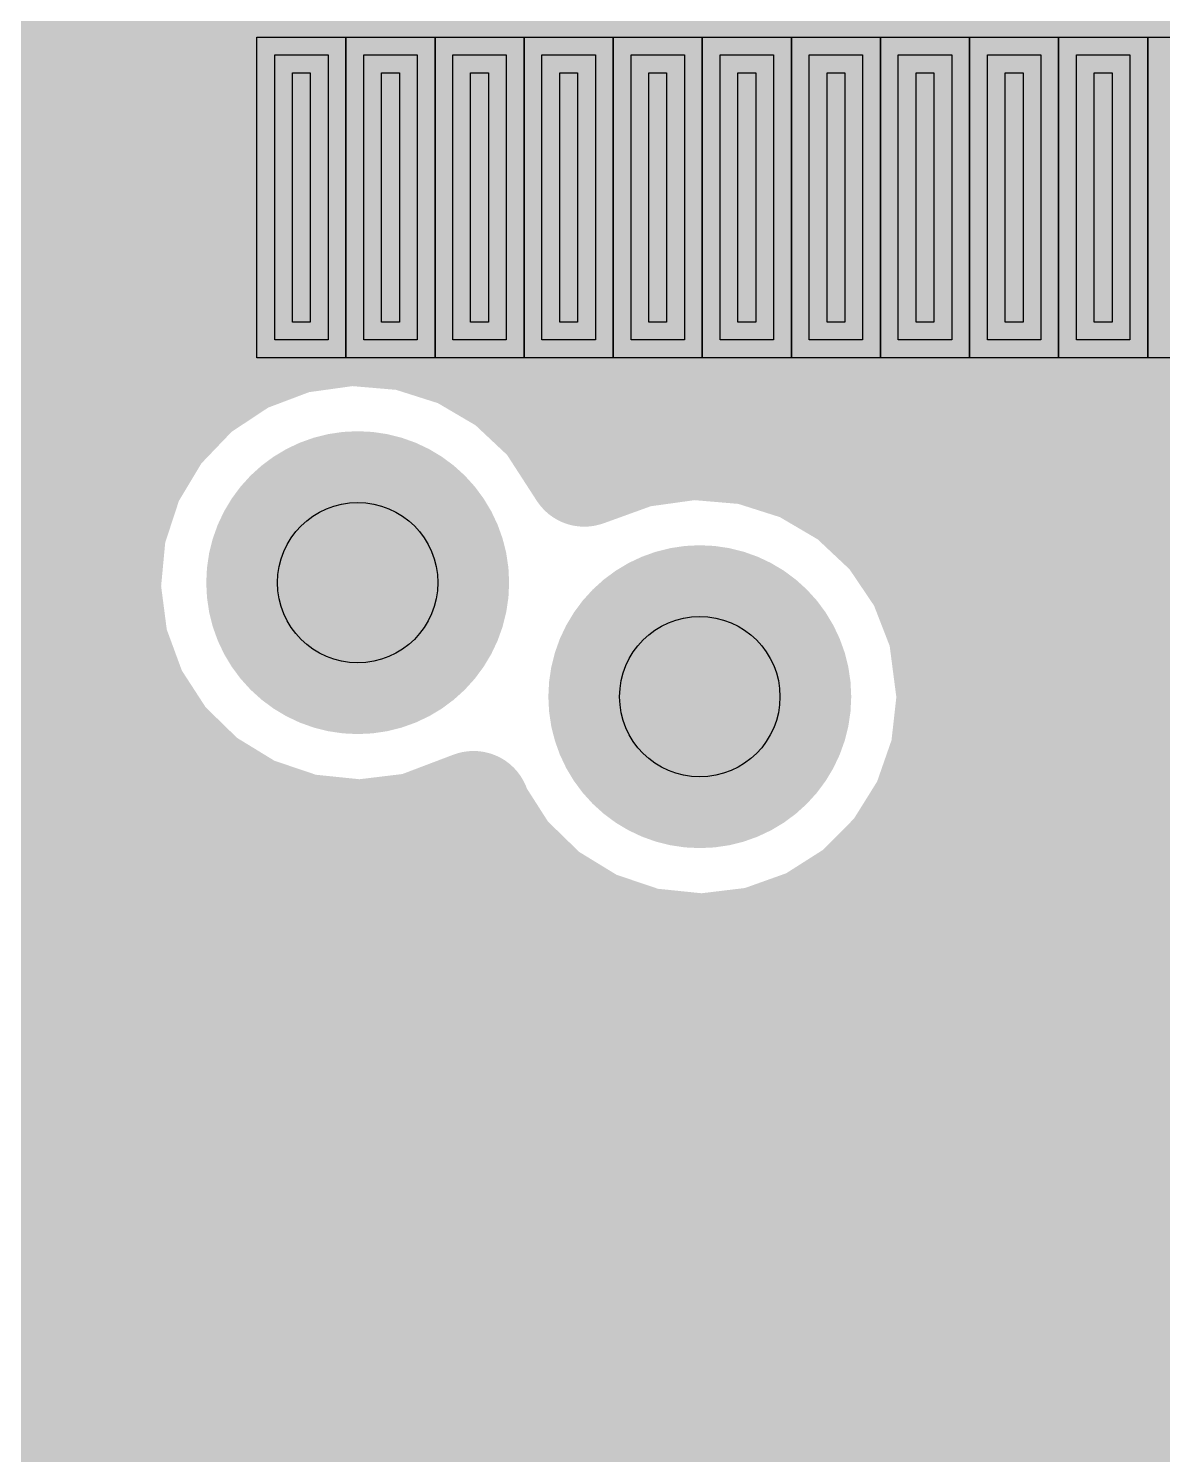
# Model space of a CAD drawing. Extents: x -121 to 151, y -197 to 34.
# Drawn here: x 14.6 to 20.96, y 3.36 to 11.37 of the extents above; entities that cross this region are included whole.
import ezdxf

# ---------------------------------------------------------------- set-up
doc = ezdxf.new("R2010")
doc.units = 0
for name, color, linetype in [('Bottom', 6, 'CONTINUOUS'), ('Bottom_Mask', 10, 'CONTINUOUS'), ('Bottom_Paste', 9, 'CONTINUOUS'), ('Bottom_Silk', 11, 'CONTINUOUS'), ('Drill_Bottom', 8, 'CONTINUOUS'), ('Drill_Top', 7, 'CONTINUOUS'), ('Top', 5, 'CONTINUOUS'), ('Top_Mask', 3, 'CONTINUOUS'), ('Top_Paste', 4, 'CONTINUOUS')]:
    doc.layers.add(name, color=color, linetype=linetype)

msp = doc.modelspace()

# ---------------------------------------------------------------- linework, layer by layer
at = {"layer": 'Bottom', "linetype": 'CONTINUOUS', "const_width": 0.635}
for points in [[(21.3977, 10.7412), (20.4365, 11.7024)], [(0.986, 11.1858), (20.8912, 11.1858)], [(0.986, 10.5542), (21.5262, 10.5542)], [(0.986, 9.9225), (27.7076, 9.9225)], [(15.8, 9.5228), (16.0964, 9.6348)], [(16.0964, 9.6348), (16.4102, 9.6784)], [(16.4102, 9.6784), (16.7259, 9.6515)], [(16.7259, 9.6515), (17.0279, 9.5554)], [(17.0279, 9.5554), (17.301, 9.3949)], [(15.5358, 9.348), (15.8, 9.5228)], [(17.301, 9.3949), (17.5319, 9.1779)], [(5.418, 9.2908), (15.4044, 9.2908)], [(15.3167, 9.1191), (15.5358, 9.348)], [(17.486, 9.2908), (27.1321, 9.2908)], [(17.5319, 9.1779), (17.7198, 8.8875)], [(15.1538, 8.8473), (15.3167, 9.1191)], [(17.7198, 8.8875), (18.0164, 8.9948)], [(18.0164, 8.9948), (18.3302, 9.0384)], [(18.3302, 9.0384), (18.6459, 9.0115)], [(18.6459, 9.0115), (18.9479, 8.9154)], [(18.9479, 8.9154), (19.221, 8.7549)], [(15.055, 8.5463), (15.1538, 8.8473)], [(19.221, 8.7549), (19.4519, 8.5379)], [(6.1949, 8.6592), (15.0175, 8.6592)], [(19.401, 8.6592), (27.0726, 8.6592)], [(15.0253, 8.2308), (15.055, 8.5463)], [(19.4519, 8.5379), (19.629, 8.2752)], [(19.629, 8.2752), (19.7436, 7.9798)], [(15.0662, 7.9166), (15.0253, 8.2308)], [(6.2842, 8.0275), (14.9778, 8.0275)], [(19.7978, 8.0275), (27.1817, 8.0275)], [(19.7436, 7.9798), (19.7909, 7.616)], [(15.1755, 7.6193), (15.0662, 7.9166)], [(15.348, 7.3535), (15.1755, 7.6193)], [(19.7909, 7.616), (19.7556, 7.3011)], [(5.9568, 7.3958), (15.2556, 7.3958)], [(19.8375, 7.3958), (27.8068, 7.3958)], [(15.575, 7.1324), (15.348, 7.3535)], [(19.7556, 7.3011), (19.6515, 7.0019)], [(15.8452, 6.9671), (15.575, 7.1324)], [(16.1454, 6.8656), (15.8452, 6.9671)], [(17.0985, 6.9939), (16.7751, 6.8712)], [(17.268, 6.7135), (17.0921, 6.9886)], [(19.6515, 7.0019), (19.4838, 6.7331)], [(16.4606, 6.8332), (16.1454, 6.8656)], [(16.7751, 6.8712), (16.4606, 6.8332)], [(6.2049, 6.7642), (17.1606, 6.7642)], [(19.4838, 6.7331), (19.2608, 6.508)], [(19.5696, 6.7642), (32.7181, 6.7642)], [(17.495, 6.4924), (17.268, 6.7135)], [(17.7652, 6.3271), (17.495, 6.4924)], [(19.2608, 6.508), (18.9935, 6.3379)], [(18.0654, 6.2256), (17.7652, 6.3271)], [(18.9935, 6.3379), (18.6951, 6.2312)], [(18.3806, 6.1932), (18.0654, 6.2256)], [(18.6951, 6.2312), (18.3806, 6.1932)], [(6.6811, 6.1325), (32.7082, 6.1325)], [(7.3062, 5.5008), (32.8074, 5.5008)], [(7.9412, 4.8692), (33.4226, 4.8692)], [(8.5762, 4.2375), (35.02, 4.2375)], [(9.2013, 3.6058), (33.2241, 3.6058)]]:
    msp.add_lwpolyline(points, dxfattribs=at)
at = {"layer": 'Bottom', "linetype": 'CONTINUOUS'}
for points, const_width in [([(15.9377, 9.6348, 1), (16.2552, 9.6348, 1), (15.9377, 9.6348, 1)], 0.3175), ([(15.9377, 9.6348, 1), (16.2552, 9.6348, 1), (15.9377, 9.6348, 1)], 0.3175), ([(16.2515, 9.6784, 1), (16.569, 9.6784, 1), (16.2515, 9.6784, 1)], 0.3175), ([(16.2515, 9.6784, 1), (16.569, 9.6784, 1), (16.2515, 9.6784, 1)], 0.3175), ([(16.5672, 9.6515, 1), (16.8847, 9.6515, 1), (16.5672, 9.6515, 1)], 0.3175), ([(16.5672, 9.6515, 1), (16.8847, 9.6515, 1), (16.5672, 9.6515, 1)], 0.3175), ([(16.8691, 9.5554, 1), (17.1866, 9.5554, 1), (16.8691, 9.5554, 1)], 0.3175), ([(16.8691, 9.5554, 1), (17.1866, 9.5554, 1), (16.8691, 9.5554, 1)], 0.3175), ([(15.6413, 9.5228, 1), (15.9588, 9.5228, 1), (15.6413, 9.5228, 1)], 0.3175), ([(15.6413, 9.5228, 1), (15.9588, 9.5228, 1), (15.6413, 9.5228, 1)], 0.3175), ([(17.1423, 9.3949, 1), (17.4598, 9.3949, 1), (17.1423, 9.3949, 1)], 0.3175), ([(17.1423, 9.3949, 1), (17.4598, 9.3949, 1), (17.1423, 9.3949, 1)], 0.3175), ([(15.377, 9.348, 1), (15.6945, 9.348, 1), (15.377, 9.348, 1)], 0.3175), ([(15.377, 9.348, 1), (15.6945, 9.348, 1), (15.377, 9.348, 1)], 0.3175), ([(17.3732, 9.1779, 1), (17.6906, 9.1779, 1), (17.3732, 9.1779, 1)], 0.3175), ([(17.3732, 9.1779, 1), (17.6906, 9.1779, 1), (17.3732, 9.1779, 1)], 0.3175), ([(15.158, 9.1191, 1), (15.4755, 9.1191, 1), (15.158, 9.1191, 1)], 0.3175), ([(15.158, 9.1191, 1), (15.4755, 9.1191, 1), (15.158, 9.1191, 1)], 0.3175), ([(17.8577, 8.9948, 1), (18.1752, 8.9948, 1), (17.8577, 8.9948, 1)], 0.3175), ([(17.8577, 8.9948, 1), (18.1752, 8.9948, 1), (17.8577, 8.9948, 1)], 0.3175), ([(18.1715, 9.0384, 1), (18.489, 9.0384, 1), (18.1715, 9.0384, 1)], 0.3175), ([(18.1715, 9.0384, 1), (18.489, 9.0384, 1), (18.1715, 9.0384, 1)], 0.3175), ([(18.4872, 9.0115, 1), (18.8047, 9.0115, 1), (18.4872, 9.0115, 1)], 0.3175), ([(18.4872, 9.0115, 1), (18.8047, 9.0115, 1), (18.4872, 9.0115, 1)], 0.3175), ([(17.561, 8.8875, 1), (17.8785, 8.8875, 1), (17.561, 8.8875, 1)], 0.3175), ([(17.561, 8.8875, 1), (17.8785, 8.8875, 1), (17.561, 8.8875, 1)], 0.3175), ([(18.7891, 8.9154, 1), (19.1066, 8.9154, 1), (18.7891, 8.9154, 1)], 0.3175), ([(18.7891, 8.9154, 1), (19.1066, 8.9154, 1), (18.7891, 8.9154, 1)], 0.3175), ([(14.995, 8.8473, 1), (15.3125, 8.8473, 1), (14.995, 8.8473, 1)], 0.3175), ([(14.995, 8.8473, 1), (15.3125, 8.8473, 1), (14.995, 8.8473, 1)], 0.3175), ([(19.0623, 8.7549, 1), (19.3798, 8.7549, 1), (19.0623, 8.7549, 1)], 0.3175), ([(19.0623, 8.7549, 1), (19.3798, 8.7549, 1), (19.0623, 8.7549, 1)], 0.3175), ([(16.823, 8.256, 1), (16.073, 8.256, 1), (16.823, 8.256, 1)], 0.75), ([(14.8963, 8.5463, 1), (15.2138, 8.5463, 1), (14.8963, 8.5463, 1)], 0.3175), ([(14.8963, 8.5463, 1), (15.2138, 8.5463, 1), (14.8963, 8.5463, 1)], 0.3175), ([(19.2931, 8.5379, 1), (19.6106, 8.5379, 1), (19.2931, 8.5379, 1)], 0.3175), ([(19.2931, 8.5379, 1), (19.6106, 8.5379, 1), (19.2931, 8.5379, 1)], 0.3175), ([(19.4703, 8.2752, 1), (19.7878, 8.2752, 1), (19.4703, 8.2752, 1)], 0.3175), ([(19.4703, 8.2752, 1), (19.7878, 8.2752, 1), (19.4703, 8.2752, 1)], 0.3175), ([(14.8666, 8.2308, 1), (15.1841, 8.2308, 1), (14.8666, 8.2308, 1)], 0.3175), ([(14.8666, 8.2308, 1), (15.1841, 8.2308, 1), (14.8666, 8.2308, 1)], 0.3175), ([(18.743, 7.616, 1), (17.993, 7.616, 1), (18.743, 7.616, 1)], 0.75), ([(19.5849, 7.9798, 1), (19.9024, 7.9798, 1), (19.5849, 7.9798, 1)], 0.3175), ([(19.5849, 7.9798, 1), (19.9024, 7.9798, 1), (19.5849, 7.9798, 1)], 0.3175), ([(14.9074, 7.9166, 1), (15.2249, 7.9166, 1), (14.9074, 7.9166, 1)], 0.3175), ([(14.9074, 7.9166, 1), (15.2249, 7.9166, 1), (14.9074, 7.9166, 1)], 0.3175), ([(15.0168, 7.6193, 1), (15.3343, 7.6193, 1), (15.0168, 7.6193, 1)], 0.3175), ([(15.0168, 7.6193, 1), (15.3343, 7.6193, 1), (15.0168, 7.6193, 1)], 0.3175), ([(19.6322, 7.616, 1), (19.9496, 7.616, 1), (19.6322, 7.616, 1)], 0.3175), ([(19.6322, 7.616, 1), (19.9496, 7.616, 1), (19.6322, 7.616, 1)], 0.3175), ([(15.1892, 7.3535, 1), (15.5067, 7.3535, 1), (15.1892, 7.3535, 1)], 0.3175), ([(15.1892, 7.3535, 1), (15.5067, 7.3535, 1), (15.1892, 7.3535, 1)], 0.3175), ([(19.5969, 7.3011, 1), (19.9144, 7.3011, 1), (19.5969, 7.3011, 1)], 0.3175), ([(19.5969, 7.3011, 1), (19.9144, 7.3011, 1), (19.5969, 7.3011, 1)], 0.3175), ([(15.4162, 7.1324, 1), (15.7337, 7.1324, 1), (15.4162, 7.1324, 1)], 0.3175), ([(15.4162, 7.1324, 1), (15.7337, 7.1324, 1), (15.4162, 7.1324, 1)], 0.3175), ([(15.6865, 6.9671, 1), (16.004, 6.9671, 1), (15.6865, 6.9671, 1)], 0.3175), ([(15.6865, 6.9671, 1), (16.004, 6.9671, 1), (15.6865, 6.9671, 1)], 0.3175), ([(16.9333, 6.9886, 1), (17.2508, 6.9886, 1), (16.9333, 6.9886, 1)], 0.3175), ([(16.9398, 6.9939, 1), (17.2573, 6.9939, 1), (16.9398, 6.9939, 1)], 0.3175), ([(19.4928, 7.0019, 1), (19.8103, 7.0019, 1), (19.4928, 7.0019, 1)], 0.3175), ([(19.4928, 7.0019, 1), (19.8103, 7.0019, 1), (19.4928, 7.0019, 1)], 0.3175), ([(15.9866, 6.8656, 1), (16.3041, 6.8656, 1), (15.9866, 6.8656, 1)], 0.3175), ([(15.9866, 6.8656, 1), (16.3041, 6.8656, 1), (15.9866, 6.8656, 1)], 0.3175), ([(16.3019, 6.8332, 1), (16.6193, 6.8332, 1), (16.3019, 6.8332, 1)], 0.3175), ([(16.3019, 6.8332, 1), (16.6193, 6.8332, 1), (16.3019, 6.8332, 1)], 0.3175), ([(16.6164, 6.8712, 1), (16.9339, 6.8712, 1), (16.6164, 6.8712, 1)], 0.3175), ([(16.6164, 6.8712, 1), (16.9339, 6.8712, 1), (16.6164, 6.8712, 1)], 0.3175), ([(19.3251, 6.7331, 1), (19.6426, 6.7331, 1), (19.3251, 6.7331, 1)], 0.3175), ([(19.3251, 6.7331, 1), (19.6426, 6.7331, 1), (19.3251, 6.7331, 1)], 0.3175), ([(17.1092, 6.7135, 1), (17.4267, 6.7135, 1), (17.1092, 6.7135, 1)], 0.3175), ([(17.1092, 6.7135, 1), (17.4267, 6.7135, 1), (17.1092, 6.7135, 1)], 0.3175), ([(17.3362, 6.4924, 1), (17.6537, 6.4924, 1), (17.3362, 6.4924, 1)], 0.3175), ([(17.3362, 6.4924, 1), (17.6537, 6.4924, 1), (17.3362, 6.4924, 1)], 0.3175), ([(19.102, 6.508, 1), (19.4195, 6.508, 1), (19.102, 6.508, 1)], 0.3175), ([(19.102, 6.508, 1), (19.4195, 6.508, 1), (19.102, 6.508, 1)], 0.3175), ([(17.6065, 6.3271, 1), (17.924, 6.3271, 1), (17.6065, 6.3271, 1)], 0.3175), ([(17.6065, 6.3271, 1), (17.924, 6.3271, 1), (17.6065, 6.3271, 1)], 0.3175), ([(18.8347, 6.3379, 1), (19.1522, 6.3379, 1), (18.8347, 6.3379, 1)], 0.3175), ([(18.8347, 6.3379, 1), (19.1522, 6.3379, 1), (18.8347, 6.3379, 1)], 0.3175), ([(17.9066, 6.2256, 1), (18.2242, 6.2256, 1), (17.9066, 6.2256, 1)], 0.3175), ([(17.9066, 6.2256, 1), (18.2242, 6.2256, 1), (17.9066, 6.2256, 1)], 0.3175), ([(18.2218, 6.1932, 1), (18.5393, 6.1932, 1), (18.2218, 6.1932, 1)], 0.3175), ([(18.2218, 6.1932, 1), (18.5393, 6.1932, 1), (18.2218, 6.1932, 1)], 0.3175), ([(18.5364, 6.2312, 1), (18.8539, 6.2312, 1), (18.5364, 6.2312, 1)], 0.3175), ([(18.5364, 6.2312, 1), (18.8539, 6.2312, 1), (18.5364, 6.2312, 1)], 0.3175)]:
    msp.add_lwpolyline(points, format="xyb", dxfattribs=dict(at, const_width=const_width))
at = {"layer": 'Bottom_Mask', "linetype": 'CONTINUOUS', "const_width": 0.85}
for points in [[(16.873, 8.256, 1), (16.023, 8.256, 1), (16.873, 8.256, 1)], [(16.023, 8.256, 1), (16.873, 8.256, 1), (16.023, 8.256, 1)], [(18.793, 7.616, 1), (17.943, 7.616, 1), (18.793, 7.616, 1)], [(17.943, 7.616, 1), (18.793, 7.616, 1), (17.943, 7.616, 1)]]:
    msp.add_lwpolyline(points, format="xyb", dxfattribs=at)
at = {"layer": 'Bottom_Paste', "linetype": 'CONTINUOUS', "const_width": 0.65}
for points in [[(16.123, 8.256, 1), (16.773, 8.256, 1), (16.123, 8.256, 1)], [(18.043, 7.616, 1), (18.693, 7.616, 1), (18.043, 7.616, 1)]]:
    msp.add_lwpolyline(points, format="xyb", dxfattribs=at)
at = {"layer": 'Bottom_Silk', "linetype": 'CONTINUOUS', "const_width": 0.3137}
for points in [[(20.9554, 9.5595), (20.7622, 9.6561), (20.5668, 9.8515), (20.4702, 10.0447), (20.4702, 10.4332), (20.5668, 10.6287), (20.7622, 10.8218), (20.9554, 10.9207), (21.2474, 11.0172), (21.7348, 11.0172), (22.0245, 10.9207), (22.22, 10.8218), (22.4131, 10.6287), (22.512, 10.4332), (22.512, 10.0447), (22.4131, 9.8515), (22.22, 9.6561), (22.0245, 9.5595)], [(22.512, 7.3755), (20.4702, 8.1549), (22.512, 8.932)], [(20.4702, 5.3868), (22.512, 5.3868), (20.4702, 6.748), (22.512, 6.748)]]:
    msp.add_lwpolyline(points, dxfattribs=at)
at = {"layer": 'Bottom_Silk', "linetype": 'CONTINUOUS', "const_width": 0.1569}
for points in [[(20.8769, 9.5595, 1), (21.0338, 9.5595, 1), (20.8769, 9.5595, 1)], [(20.3918, 5.3868, 1), (20.5486, 5.3868, 1), (20.3918, 5.3868, 1)]]:
    msp.add_lwpolyline(points, format="xyb", dxfattribs=at)
at = {"layer": 'Drill_Bottom'}
for centre in [(16.448, 8.256), (18.368, 7.616)]:
    msp.add_circle(centre, 0.45, dxfattribs=at)
at = {"layer": 'Drill_Top'}
for centre in [(16.448, 8.256), (18.368, 7.616)]:
    msp.add_circle(centre, 0.45, dxfattribs=at)
at = {"layer": 'Top', "linetype": 'CONTINUOUS'}
for points in [[(16.282, 9.618), (15.982, 9.618), (15.982, 11.218), (16.282, 11.218), (16.282, 9.618)], [(16.782, 9.618), (16.482, 9.618), (16.482, 11.218), (16.782, 11.218), (16.782, 9.618)], [(17.282, 9.618), (16.982, 9.618), (16.982, 11.218), (17.282, 11.218), (17.282, 9.618)], [(17.782, 9.618), (17.482, 9.618), (17.482, 11.218), (17.782, 11.218), (17.782, 9.618)], [(18.282, 9.618), (17.982, 9.618), (17.982, 11.218), (18.282, 11.218), (18.282, 9.618)], [(18.782, 9.618), (18.482, 9.618), (18.482, 11.218), (18.782, 11.218), (18.782, 9.618)], [(19.282, 9.618), (18.982, 9.618), (18.982, 11.218), (19.282, 11.218), (19.282, 9.618)], [(19.782, 9.618), (19.482, 9.618), (19.482, 11.218), (19.782, 11.218), (19.782, 9.618)], [(20.282, 9.618), (19.982, 9.618), (19.982, 11.218), (20.282, 11.218), (20.282, 9.618)], [(20.782, 9.618), (20.482, 9.618), (20.482, 11.218), (20.782, 11.218), (20.782, 9.618)]]:
    msp.add_lwpolyline(points, dxfattribs=at)
at = {"layer": 'Top', "linetype": 'CONTINUOUS', "const_width": 0.75}
for points in [[(16.823, 8.256, 1), (16.073, 8.256, 1), (16.823, 8.256, 1)], [(18.743, 7.616, 1), (17.993, 7.616, 1), (18.743, 7.616, 1)]]:
    msp.add_lwpolyline(points, format="xyb", dxfattribs=at)
at = {"layer": 'Top'}
for points in [[(13.4445, 10.8494), (15.1945, 10.8494), (13.4445, 9.1494), (15.1945, 9.1494)], [(13.4665, 8.8014), (15.2165, 8.8014), (13.4665, 7.1014), (15.2165, 7.1014)], [(13.4665, 6.6254), (15.2165, 6.6254), (13.4665, 4.9254), (15.2165, 4.9254)], [(13.4665, 4.5134), (15.2165, 4.5134), (13.4665, 2.8134), (15.2165, 2.8134)]]:
    msp.add_solid(points, dxfattribs=at)
at = {"layer": 'Top_Mask', "linetype": 'CONTINUOUS'}
for points in [[(16.382, 9.518), (15.882, 9.518), (15.882, 11.318), (16.382, 11.318), (16.382, 9.518)], [(16.882, 9.518), (16.382, 9.518), (16.382, 11.318), (16.882, 11.318), (16.882, 9.518)], [(17.382, 9.518), (16.882, 9.518), (16.882, 11.318), (17.382, 11.318), (17.382, 9.518)], [(17.882, 9.518), (17.382, 9.518), (17.382, 11.318), (17.882, 11.318), (17.882, 9.518)], [(18.382, 9.518), (17.882, 9.518), (17.882, 11.318), (18.382, 11.318), (18.382, 9.518)], [(18.882, 9.518), (18.382, 9.518), (18.382, 11.318), (18.882, 11.318), (18.882, 9.518)], [(19.382, 9.518), (18.882, 9.518), (18.882, 11.318), (19.382, 11.318), (19.382, 9.518)], [(19.882, 9.518), (19.382, 9.518), (19.382, 11.318), (19.882, 11.318), (19.882, 9.518)], [(20.382, 9.518), (19.882, 9.518), (19.882, 11.318), (20.382, 11.318), (20.382, 9.518)], [(20.882, 9.518), (20.382, 9.518), (20.382, 11.318), (20.882, 11.318), (20.882, 9.518)], [(21.382, 9.518), (20.882, 9.518), (20.882, 11.318), (21.382, 11.318), (21.382, 9.518)]]:
    msp.add_lwpolyline(points, dxfattribs=at)
at = {"layer": 'Top_Mask', "linetype": 'CONTINUOUS', "const_width": 0.85}
for points in [[(16.873, 8.256, 1), (16.023, 8.256, 1), (16.873, 8.256, 1)], [(16.023, 8.256, 1), (16.873, 8.256, 1), (16.023, 8.256, 1)], [(18.793, 7.616, 1), (17.943, 7.616, 1), (18.793, 7.616, 1)], [(17.943, 7.616, 1), (18.793, 7.616, 1), (17.943, 7.616, 1)]]:
    msp.add_lwpolyline(points, format="xyb", dxfattribs=at)
at = {"layer": 'Top_Mask'}
for points in [[(13.3445, 10.9494), (15.2945, 10.9494), (13.3445, 9.0494), (15.2945, 9.0494)], [(13.3665, 8.9014), (15.3165, 8.9014), (13.3665, 7.0014), (15.3165, 7.0014)], [(13.3665, 6.7254), (15.3165, 6.7254), (13.3665, 4.8254), (15.3165, 4.8254)], [(13.3665, 4.6134), (15.3165, 4.6134), (13.3665, 2.7134), (15.3165, 2.7134)]]:
    msp.add_solid(points, dxfattribs=at)
at = {"layer": 'Top_Paste', "linetype": 'CONTINUOUS'}
for points in [[(16.182, 9.718), (16.082, 9.718), (16.082, 11.118), (16.182, 11.118), (16.182, 9.718)], [(16.682, 9.718), (16.582, 9.718), (16.582, 11.118), (16.682, 11.118), (16.682, 9.718)], [(17.182, 9.718), (17.082, 9.718), (17.082, 11.118), (17.182, 11.118), (17.182, 9.718)], [(17.682, 9.718), (17.582, 9.718), (17.582, 11.118), (17.682, 11.118), (17.682, 9.718)], [(18.182, 9.718), (18.082, 9.718), (18.082, 11.118), (18.182, 11.118), (18.182, 9.718)], [(18.682, 9.718), (18.582, 9.718), (18.582, 11.118), (18.682, 11.118), (18.682, 9.718)], [(19.182, 9.718), (19.082, 9.718), (19.082, 11.118), (19.182, 11.118), (19.182, 9.718)], [(19.682, 9.718), (19.582, 9.718), (19.582, 11.118), (19.682, 11.118), (19.682, 9.718)], [(20.182, 9.718), (20.082, 9.718), (20.082, 11.118), (20.182, 11.118), (20.182, 9.718)], [(20.682, 9.718), (20.582, 9.718), (20.582, 11.118), (20.682, 11.118), (20.682, 9.718)]]:
    msp.add_lwpolyline(points, dxfattribs=at)
at = {"layer": 'Top_Paste', "linetype": 'CONTINUOUS', "const_width": 0.65}
for points in [[(16.123, 8.256, 1), (16.773, 8.256, 1), (16.123, 8.256, 1)], [(18.043, 7.616, 1), (18.693, 7.616, 1), (18.043, 7.616, 1)]]:
    msp.add_lwpolyline(points, format="xyb", dxfattribs=at)
at = {"layer": 'Top_Paste'}
for points in [[(13.5445, 10.7494), (15.0945, 10.7494), (13.5445, 9.2494), (15.0945, 9.2494)], [(13.5665, 8.7014), (15.1165, 8.7014), (13.5665, 7.2014), (15.1165, 7.2014)], [(13.5665, 6.5254), (15.1165, 6.5254), (13.5665, 5.0254), (15.1165, 5.0254)], [(13.5665, 4.4134), (15.1165, 4.4134), (13.5665, 2.9134), (15.1165, 2.9134)]]:
    msp.add_solid(points, dxfattribs=at)

doc.saveas('drawing.dxf')
